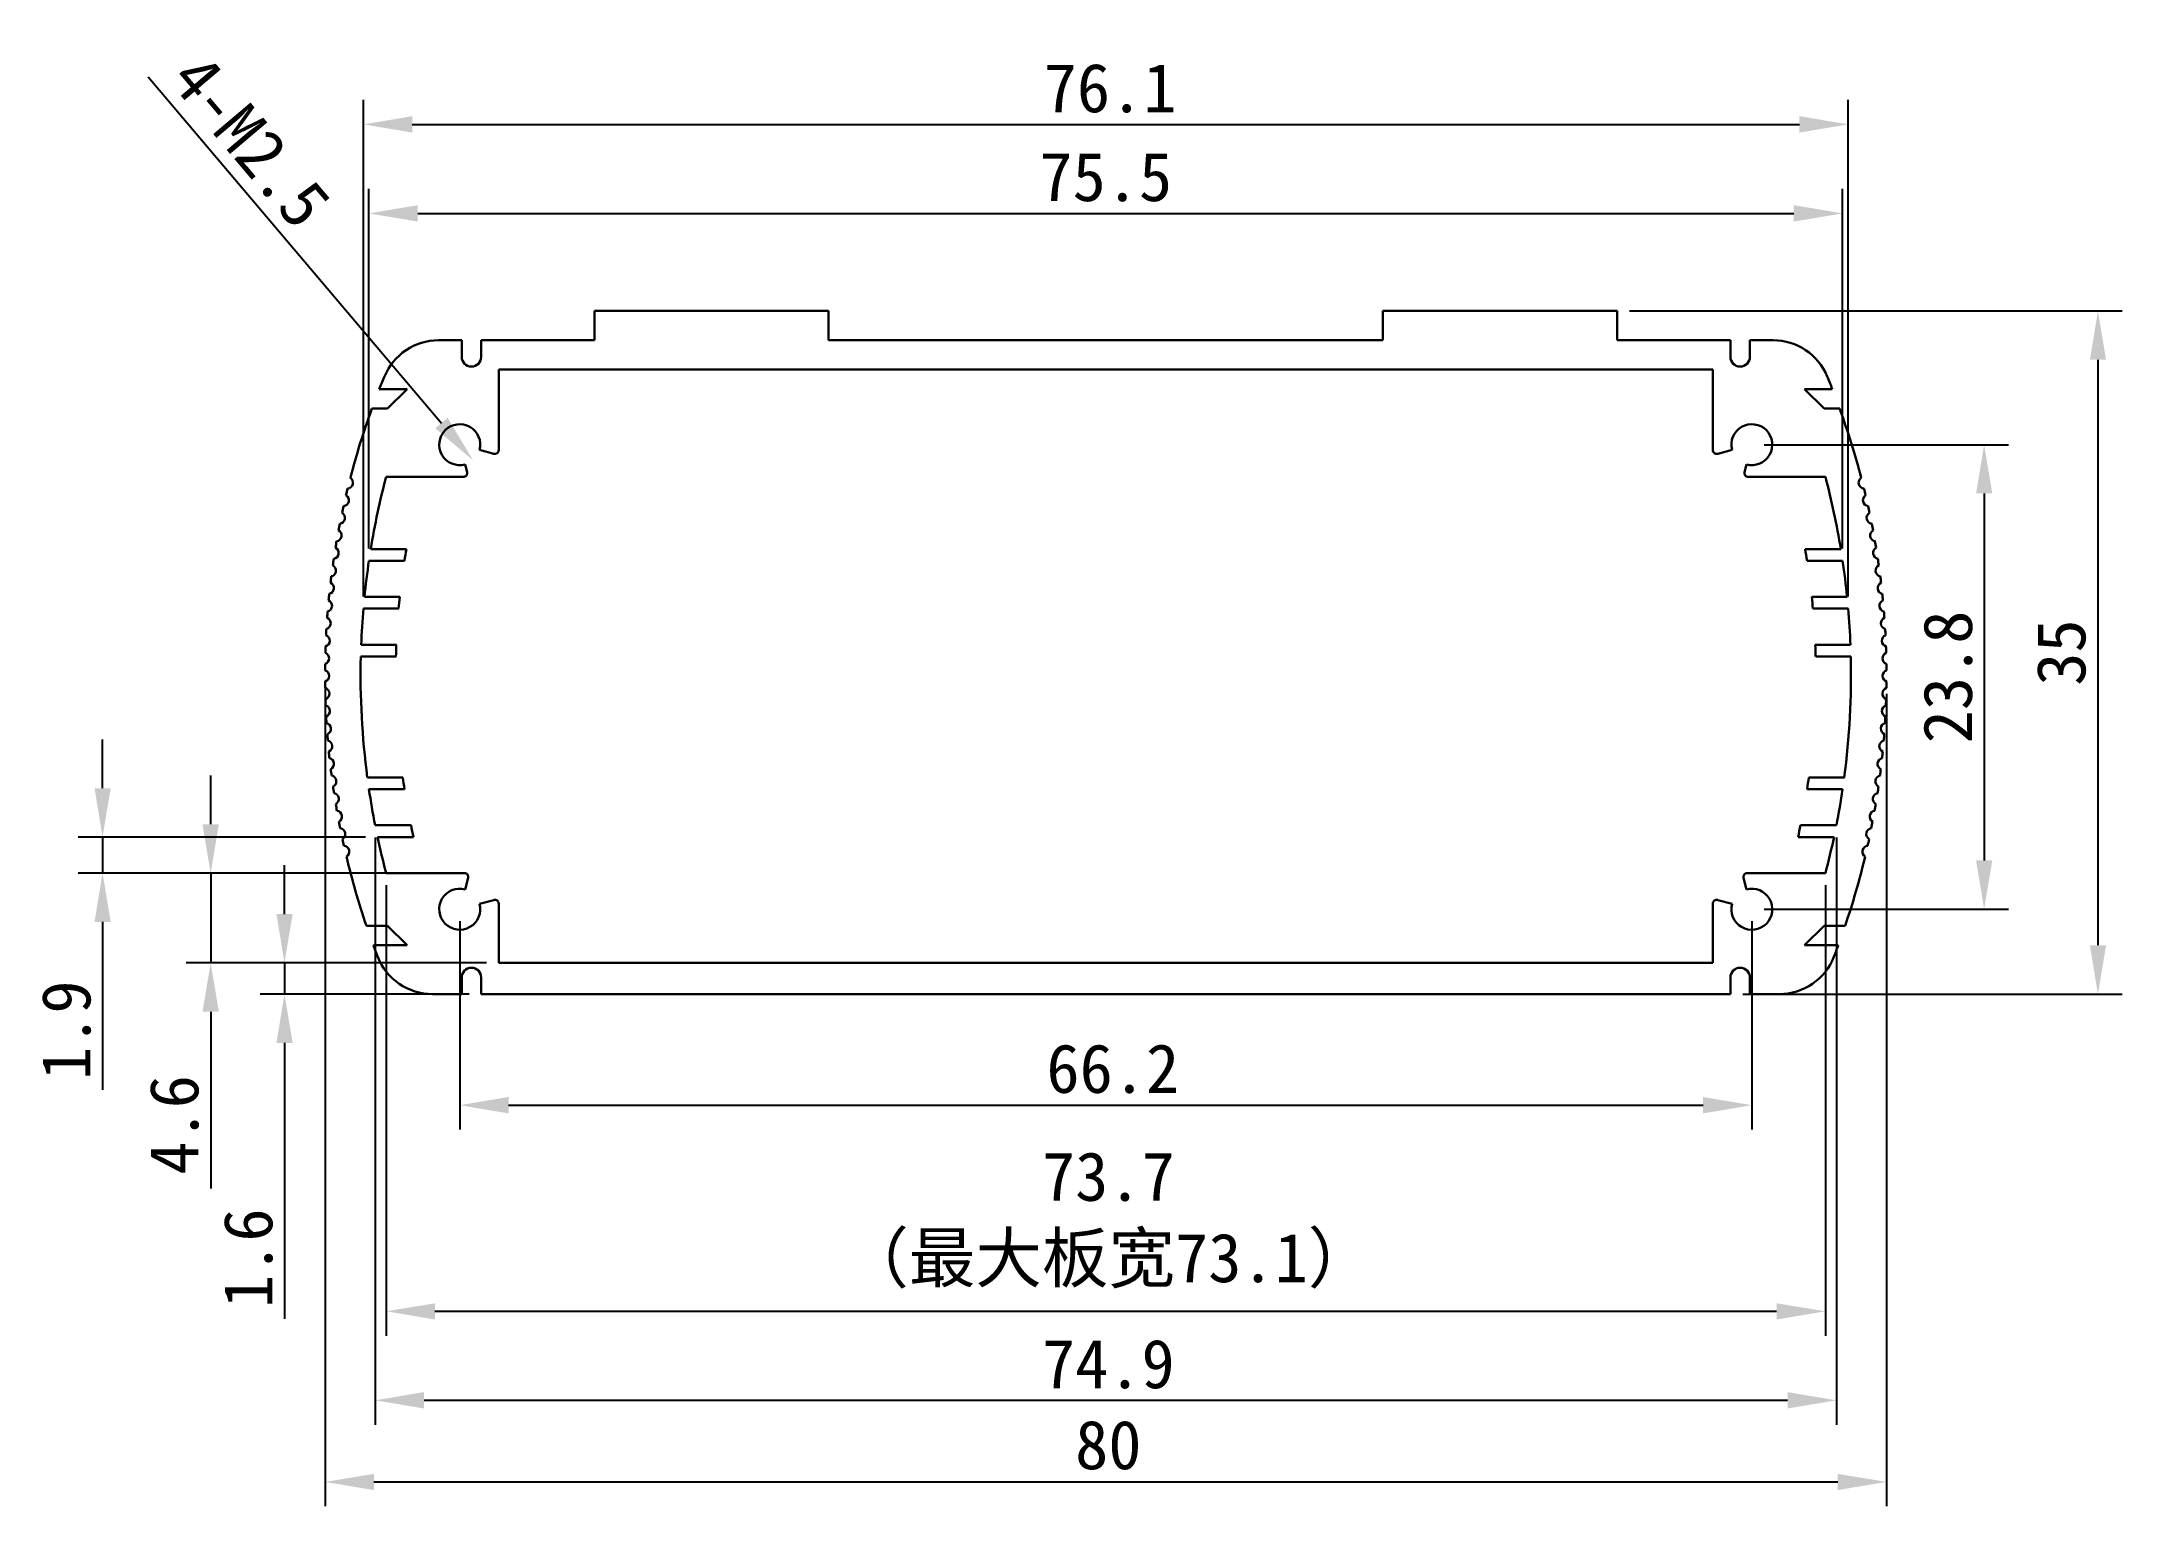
# Model space of a CAD drawing. Header units: millimetres. Extents: x 78 to 184, y 82 to 157.
import ezdxf

# ---------------------------------------------------------------- set-up
doc = ezdxf.new("R2010")
doc.units = ezdxf.units.MM
doc.header["$PDSIZE"] = -1
doc.layers.add('文字层', color=30, linetype='Continuous', lineweight=15)
doc.layers.add('细实线层', color=7, linetype='Continuous')
doc.styles.get("Standard").update_dxf_attribs({"font": 'simhei.ttf'})
doc.dimstyles.new('ISO-25', dxfattribs={"dimtxt": 2.5, "dimasz": 2.5, "dimexe": 1.25, "dimexo": 0.625, "dimtad": 1, "dimdec": 1, "dimdsep": 46, "dimtxsty": 'Standard', "dimcen": 2.5, "dimadec": 0, "dimazin": 0, "dimtfac": 1, "dimtdec": 1, "dimtmove": 0, "dimatfit": 3, "dimfxl": 1, "dimarcsym": 0})

# ---------------------------------------------------------------- blocks, each defined once
blk = doc.blocks.new('_D')
at = {"layer": 'Defpoints', "color": 0}
for p in [(99.31, 112.7), (165.51, 112.7), (165.51, 102.66)]:
    blk.add_point(p, dxfattribs=at)
at = {"layer": '细实线层', "color": 0, "lineweight": -2}
for p, q in [((99.31, 112.08), (99.31, 101.41)), ((165.51, 112.08), (165.51, 101.41)), ((101.81, 102.66), (163.01, 102.66))]:
    blk.add_line(p, q, dxfattribs=at)
at = {"layer": '细实线层', "color": 0}
for points in [[(101.81, 103.08), (101.81, 102.24), (99.31, 102.66)], [(163.01, 103.08), (163.01, 102.24), (165.51, 102.66)]]:
    blk.add_solid(points, dxfattribs=at)
at = {"layer": '细实线层', "color": 0, "insert": (132.77, 105.79), "char_height": 2.5, "attachment_point": 2}
blk.add_mtext('66.2', dxfattribs=at)
blk = doc.blocks.new('_D_1')
at = {"layer": 'Defpoints', "color": 0}
for p in [(165.51, 136.5), (165.51, 112.7), (177.41, 112.7)]:
    blk.add_point(p, dxfattribs=at)
at = {"layer": '细实线层', "color": 0, "lineweight": -2}
for p, q in [((166.14, 136.5), (178.66, 136.5)), ((177.41, 134), (177.41, 115.2)), ((166.14, 112.7), (178.66, 112.7))]:
    blk.add_line(p, q, dxfattribs=at)
at = {"layer": '细实线层', "color": 0}
for points in [[(177, 134), (177.83, 134), (177.41, 136.5)], [(177, 115.2), (177.83, 115.2), (177.41, 112.7)]]:
    blk.add_solid(points, dxfattribs=at)
at = {"layer": '细实线层', "color": 0, "insert": (174.29, 124.6), "char_height": 2.5, "attachment_point": 2, "rotation": 90}
blk.add_mtext('23.8', dxfattribs=at)
blk = doc.blocks.new('_D_2')
at = {"layer": 'Defpoints', "color": 0}
for p in [(98.63, 137.3), (99.99, 135.7)]:
    blk.add_point(p, dxfattribs=at)
at = {"layer": '细实线层', "color": 0, "lineweight": -2}
blk.add_line((83.35, 155.34), (98.38, 137.61), dxfattribs=at)
at = {"layer": '细实线层', "color": 0}
blk.add_solid([(98.69, 137.88), (98.06, 137.34), (99.99, 135.7)], dxfattribs=at)
at = {"layer": '细实线层', "color": 0, "insert": (88.6, 152.05), "char_height": 2.5, "attachment_point": 5, "rotation": 310.2671}
blk.add_mtext('4-M2.5', dxfattribs=at)
blk = doc.blocks.new('_D_3')
at = {"layer": 'Defpoints', "color": 0}
for p in [(95.54, 114.55), (169.28, 114.55), (169.28, 92.1)]:
    blk.add_point(p, dxfattribs=at)
at = {"layer": '文字层', "color": 0, "lineweight": -2}
for p, q in [((95.54, 113.93), (95.54, 90.85)), ((169.28, 113.93), (169.28, 90.85)), ((98.04, 92.1), (166.78, 92.1))]:
    blk.add_line(p, q, dxfattribs=at)
at = {"layer": '文字层', "color": 0}
for points in [[(98.04, 92.51), (98.04, 91.68), (95.54, 92.1)], [(166.78, 92.51), (166.78, 91.68), (169.28, 92.1)]]:
    blk.add_solid(points, dxfattribs=at)
at = {"layer": '文字层', "color": 0, "insert": (132.54, 100.26), "char_height": 2.5, "attachment_point": 2}
blk.add_mtext('73.7\\P（最大板宽73.1）', dxfattribs=at)
blk = doc.blocks.new('_D_4')
at = {"layer": 'Defpoints', "color": 0}
for p in [(94.98, 117), (169.84, 117), (169.84, 87.54)]:
    blk.add_point(p, dxfattribs=at)
at = {"layer": '细实线层', "color": 0, "lineweight": -2}
for p, q in [((94.98, 116.38), (94.98, 86.29)), ((169.84, 116.38), (169.84, 86.29)), ((97.48, 87.54), (167.34, 87.54))]:
    blk.add_line(p, q, dxfattribs=at)
at = {"layer": '细实线层', "color": 0}
for points in [[(97.48, 87.96), (97.48, 87.12), (94.98, 87.54)], [(167.34, 87.96), (167.34, 87.12), (169.84, 87.54)]]:
    blk.add_solid(points, dxfattribs=at)
at = {"layer": '细实线层', "color": 0, "insert": (132.54, 90.66), "char_height": 2.5, "attachment_point": 2}
blk.add_mtext('74.9', dxfattribs=at)
blk = doc.blocks.new('_D_5')
at = {"layer": 'Defpoints', "color": 0}
for p in [(170.16, 148.35), (94.66, 130.55), (170.16, 130.55)]:
    blk.add_point(p, dxfattribs=at)
at = {"layer": '细实线层', "color": 0, "lineweight": -2}
for p, q in [((94.66, 131.18), (94.66, 149.6)), ((170.16, 131.18), (170.16, 149.6)), ((97.16, 148.35), (167.66, 148.35))]:
    blk.add_line(p, q, dxfattribs=at)
at = {"layer": '细实线层', "color": 0}
for points in [[(97.16, 148.77), (97.16, 147.93), (94.66, 148.35)], [(167.66, 148.77), (167.66, 147.93), (170.16, 148.35)]]:
    blk.add_solid(points, dxfattribs=at)
at = {"layer": '细实线层', "color": 0, "insert": (132.41, 151.48), "char_height": 2.5, "attachment_point": 2}
blk.add_mtext('75.5', dxfattribs=at)
blk = doc.blocks.new('_D_6')
at = {"layer": 'Defpoints', "color": 0}
for p in [(170.45, 152.91), (94.38, 128.1), (170.45, 128.1)]:
    blk.add_point(p, dxfattribs=at)
at = {"layer": '细实线层', "color": 0, "lineweight": -2}
for p, q in [((94.38, 128.73), (94.38, 154.16)), ((170.45, 128.73), (170.45, 154.16)), ((96.88, 152.91), (167.95, 152.91))]:
    blk.add_line(p, q, dxfattribs=at)
at = {"layer": '细实线层', "color": 0}
for points in [[(96.88, 153.33), (96.88, 152.49), (94.38, 152.91)], [(167.95, 153.33), (167.95, 152.49), (170.45, 152.91)]]:
    blk.add_solid(points, dxfattribs=at)
at = {"layer": '细实线层', "color": 0, "insert": (132.63, 156.03), "char_height": 2.5, "attachment_point": 2}
blk.add_mtext('76.1', dxfattribs=at)
blk = doc.blocks.new('_D_7')
at = {"layer": 'Defpoints', "color": 0}
for p in [(101.31, 109.95), (90.33, 108.35), (100.41, 108.35)]:
    blk.add_point(p, dxfattribs=at)
at = {"layer": '细实线层', "color": 0, "lineweight": -2}
for p, q in [((90.33, 112.45), (90.33, 114.95)), ((100.69, 109.95), (89.08, 109.95)), ((90.33, 109.95), (90.33, 108.35)), ((99.79, 108.35), (89.08, 108.35)), ((90.33, 105.85), (90.33, 91.71))]:
    blk.add_line(p, q, dxfattribs=at)
at = {"layer": '细实线层', "color": 0}
for points in [[(89.92, 112.45), (90.75, 112.45), (90.33, 109.95)], [(89.92, 105.85), (90.75, 105.85), (90.33, 108.35)]]:
    blk.add_solid(points, dxfattribs=at)
at = {"layer": '细实线层', "color": 0, "insert": (87.21, 94.82), "char_height": 2.5, "attachment_point": 2, "rotation": 90}
blk.add_mtext('1.6', dxfattribs=at)
blk = doc.blocks.new('_D_8')
at = {"layer": 'Defpoints', "color": 0}
for p in [(99.55, 114.55), (86.55, 109.95), (101.31, 109.95)]:
    blk.add_point(p, dxfattribs=at)
at = {"layer": '细实线层', "color": 0, "lineweight": -2}
for p, q in [((86.55, 117.05), (86.55, 119.55)), ((98.92, 114.55), (85.3, 114.55)), ((86.55, 114.55), (86.55, 109.95)), ((100.69, 109.95), (85.3, 109.95)), ((86.55, 107.45), (86.55, 98.39))]:
    blk.add_line(p, q, dxfattribs=at)
at = {"layer": '细实线层', "color": 0}
for points in [[(86.13, 117.05), (86.97, 117.05), (86.55, 114.55)], [(86.13, 107.45), (86.97, 107.45), (86.55, 109.95)]]:
    blk.add_solid(points, dxfattribs=at)
at = {"layer": '细实线层', "color": 0, "insert": (83.42, 101.65), "char_height": 2.5, "attachment_point": 2, "rotation": 90}
blk.add_mtext('4.6', dxfattribs=at)
blk = doc.blocks.new('_D_9')
at = {"layer": 'Defpoints', "color": 0}
for p in [(81.01, 116.4), (95.1, 116.4), (95.54, 114.55)]:
    blk.add_point(p, dxfattribs=at)
at = {"layer": '细实线层', "color": 0, "lineweight": -2}
for p, q in [((81.01, 118.9), (81.01, 121.4)), ((94.48, 116.4), (79.76, 116.4)), ((81.01, 116.4), (81.01, 114.55)), ((94.92, 114.55), (79.76, 114.55)), ((81.01, 112.05), (81.01, 103.44))]:
    blk.add_line(p, q, dxfattribs=at)
at = {"layer": '细实线层', "color": 0}
for points in [[(80.6, 118.9), (81.43, 118.9), (81.01, 116.4)], [(80.6, 112.05), (81.43, 112.05), (81.01, 114.55)]]:
    blk.add_solid(points, dxfattribs=at)
at = {"layer": '细实线层', "color": 0, "insert": (77.89, 106.5), "char_height": 2.5, "attachment_point": 2, "rotation": 90}
blk.add_mtext('1.9', dxfattribs=at)
blk = doc.blocks.new('_D_15')
at = {"layer": 'Defpoints', "color": 0}
for p in [(92.41, 124.7), (172.41, 124.37), (172.41, 83.36)]:
    blk.add_point(p, dxfattribs=at)
at = {"layer": '细实线层', "color": 0, "lineweight": -2}
for p, q in [((92.41, 124.08), (92.41, 82.11)), ((172.41, 123.74), (172.41, 82.11)), ((94.91, 83.36), (169.91, 83.36))]:
    blk.add_line(p, q, dxfattribs=at)
at = {"layer": '细实线层', "color": 0}
for points in [[(94.91, 83.77), (94.91, 82.94), (92.41, 83.36)], [(169.91, 83.77), (169.91, 82.94), (172.41, 83.36)]]:
    blk.add_solid(points, dxfattribs=at)
at = {"layer": '细实线层', "color": 0, "insert": (132.54, 86.51), "char_height": 2.5, "attachment_point": 2}
blk.add_mtext('80', dxfattribs=at)
blk = doc.blocks.new('*D17')
at = {"color": 0, "lineweight": -2}
for p, q in [((159.24, 143.35), (184.49, 143.35)), ((183.24, 140.85), (183.24, 110.85)), ((165.04, 108.35), (184.49, 108.35))]:
    blk.add_line(p, q, dxfattribs=at)
at = {"color": 0}
for points in [[(182.83, 140.85), (183.66, 140.85), (183.24, 143.35)], [(182.83, 110.85), (183.66, 110.85), (183.24, 108.35)]]:
    blk.add_solid(points, dxfattribs=at)
at = {"layer": 'Defpoints', "color": 0}
for p in [(158.61, 143.35), (164.41, 108.35), (183.24, 108.35)]:
    blk.add_point(p, dxfattribs=at)
at = {"color": 0, "insert": (181.37, 125.85), "char_height": 2.5, "attachment_point": 5, "rotation": 90}
blk.add_mtext('35', dxfattribs=at)

msp = doc.modelspace()

# ---------------------------------------------------------------- linework, layer by layer
at = {"color": 7, "linetype": 'Continuous', "lineweight": 30}
for p, q in [((106.21, 143.35), (106.21, 141.85)), ((106.21, 143.35), (118.21, 143.35)), ((118.21, 141.85), (118.21, 143.35)), ((146.61, 143.35), (146.61, 141.85)), ((146.61, 143.35), (158.61, 143.35)), ((158.61, 141.85), (158.61, 143.35)), ((99.41, 141.85), (98.23, 141.85)), ((99.41, 141), (99.41, 141.85)), ((100.41, 141.85), (100.41, 141)), ((106.21, 141.85), (100.41, 141.85)), ((146.61, 141.85), (118.21, 141.85)), ((164.41, 141.85), (158.61, 141.85)), ((164.41, 141), (164.41, 141.85)), ((165.41, 141.85), (165.41, 141)), ((166.6, 141.85), (165.41, 141.85)), ((101.31, 140.35), (163.51, 140.35)), ((101.31, 136.23), (101.31, 140.35)), ((163.51, 140.35), (163.51, 136.23)), ((95.19, 139.35), (96.61, 139.35)), ((96.61, 139.35), (95.61, 138.35)), ((168.21, 139.35), (169.63, 139.35)), ((169.21, 138.35), (168.21, 139.35)), ((95.61, 138.35), (94.81, 138.35)), ((170.01, 138.35), (169.21, 138.35)), ((99.69, 135.1), (99.59, 135.49)), ((100.33, 136.23), (101.06, 136.03)), ((163.77, 136.03), (164.5, 136.23)), ((165.24, 135.49), (165.14, 135.1)), ((95.54, 134.85), (99.49, 134.85)), ((165.33, 134.85), (169.28, 134.85)), ((94.76, 131.15), (96.58, 131.15)), ((168.24, 131.15), (170.07, 131.15)), ((96.48, 130.55), (94.66, 130.55)), ((170.16, 130.55), (168.34, 130.55)), ((96.19, 128.1), (94.38, 128.1)), ((94.43, 128.7), (96.24, 128.7)), ((168.58, 128.7), (170.39, 128.7)), ((170.45, 128.1), (168.64, 128.1)), ((94.26, 126.25), (96.07, 126.25)), ((168.76, 126.25), (170.56, 126.25)), ((96.05, 125.65), (94.25, 125.65)), ((170.58, 125.65), (168.78, 125.65)), ((94.58, 119.45), (96.4, 119.45)), ((168.43, 119.45), (170.25, 119.45)), ((96.48, 118.85), (94.66, 118.85)), ((170.16, 118.85), (168.34, 118.85)), ((94.98, 117), (96.82, 117)), ((96.95, 116.4), (95.1, 116.4)), ((169.72, 116.4), (167.88, 116.4)), ((168.01, 117), (169.84, 117)), ((99.55, 114.55), (95.54, 114.55)), ((99.59, 113.71), (99.74, 114.3)), ((165.09, 114.3), (165.24, 113.71)), ((169.28, 114.55), (165.28, 114.55)), ((101.06, 113.17), (100.33, 112.97)), ((164.5, 112.97), (163.77, 113.17)), ((101.31, 109.95), (101.31, 112.98)), ((163.51, 112.98), (163.51, 109.95)), ((94.53, 111.85), (95.61, 111.85)), ((95.61, 111.85), (96.61, 110.85)), ((168.21, 110.85), (169.21, 111.85)), ((169.21, 111.85), (170.29, 111.85)), ((96.61, 110.85), (94.89, 110.85)), ((163.51, 109.95), (101.31, 109.95)), ((169.94, 110.85), (168.21, 110.85)), ((99.41, 108.35), (99.41, 109.2)), ((100.41, 109.2), (100.41, 108.35)), ((164.41, 108.35), (164.41, 109.2)), ((165.41, 109.2), (165.41, 108.35)), ((99.41, 108.35), (97.91, 108.35)), ((164.41, 108.35), (100.41, 108.35)), ((166.92, 108.35), (165.41, 108.35))]:
    msp.add_line(p, q, dxfattribs=at)
for centre, radius, start, end in [((98.23, 138.85), 3, 90, 157.5156), ((166.6, 138.85), 3, 22.4844, 90), ((99.91, 141), 0.5, 180, 0), ((164.91, 141), 0.5, 180, 0), ((132.41, 124.7), 40, 157.5156, 158.5155), ((132.41, 124.7), 40, 21.4845, 22.4844), ((132.41, 124.7), 40, 160.047, 165.3741), ((99.31, 136.5), 1.05, 345, 285), ((165.51, 136.5), 1.05, 255, 195), ((132.41, 124.7), 40, 14.6259, 19.953), ((101.11, 136.23), 0.2, 255, 0), ((163.71, 136.23), 0.2, 180, 285), ((93.54, 134.55), 0.3, 274.9994, 56.5603), ((134.23, 124.7), 40, 165.3005, 170.7205), ((99.49, 135.05), 0.2, 270, 15), ((165.33, 135.05), 0.2, 165, 270), ((130.59, 124.7), 40, 9.2795, 14.6995), ((171.28, 134.55), 0.3, 123.4397, 265.0006), ((132.41, 124.7), 40, 167.5085, 168.0129), ((93.33, 133.65), 0.3, 276.3223, 57.8832), ((132.41, 124.7), 40, 166.1856, 166.697), ((171.5, 133.65), 0.3, 122.1168, 263.6777), ((132.41, 124.7), 40, 13.303, 13.8144), ((132.41, 124.7), 40, 11.9871, 12.4915), ((132.41, 124.7), 40, 168.8245, 169.3227), ((93.13, 132.75), 0.3, 277.6382, 59.1992), ((171.69, 132.75), 0.3, 120.8008, 262.3618), ((132.41, 124.7), 40, 10.6773, 11.1755), ((92.81, 130.95), 0.3, 280.2524, 61.8133), ((132.41, 124.7), 40, 170.1343, 170.6271), ((92.96, 131.85), 0.3, 278.948, 60.509), ((134.23, 124.7), 38.2, 170.2791, 171.191), ((130.59, 124.7), 38.2, 8.809, 9.7209), ((171.87, 131.85), 0.3, 119.491, 261.052), ((172.02, 130.95), 0.3, 118.1867, 259.7476), ((132.41, 124.7), 40, 9.3729, 9.8657), ((92.67, 130.05), 0.3, 281.5521, 63.1131), ((132.41, 124.7), 40, 171.4386, 171.9268), ((134.23, 124.7), 40, 171.5903, 174.2608), ((130.59, 124.7), 40, 5.7392, 8.4097), ((172.15, 130.05), 0.3, 116.8869, 258.4479), ((132.41, 124.7), 40, 8.0732, 8.5614), ((92.56, 129.15), 0.3, 282.8478, 64.4088), ((132.41, 124.7), 40, 172.7383, 173.2226), ((172.26, 129.15), 0.3, 115.5912, 257.1522), ((132.41, 124.7), 40, 6.7774, 7.2617), ((132.41, 124.7), 40, 175.3266, 175.8049), ((92.47, 128.25), 0.3, 284.1403, 65.7013), ((132.41, 124.7), 40, 174.0341, 174.515), ((134.23, 124.7), 40, 175.124, 177.7792), ((134.23, 124.7), 38.2, 173.9894, 174.8936), ((130.59, 124.7), 38.2, 5.1064, 6.0106), ((130.59, 124.7), 40, 2.2208, 4.876), ((172.35, 128.25), 0.3, 114.2987, 255.8597), ((132.41, 124.7), 40, 5.485, 5.9659), ((132.41, 124.7), 40, 4.1951, 4.6734), ((132.41, 124.7), 40, 176.6165, 177.0929), ((92.4, 127.35), 0.3, 285.4302, 66.9912), ((172.42, 127.35), 0.3, 113.0088, 254.5698), ((132.41, 124.7), 40, 2.9071, 3.3835), ((92.32, 125.55), 0.3, 288.0049, 69.5659), ((132.41, 124.7), 40, 177.9045, 178.3796), ((92.35, 126.45), 0.3, 286.7182, 68.2792), ((134.23, 124.7), 38.2, 177.6745, 178.575), ((130.59, 124.7), 38.2, 1.425, 2.3255), ((172.47, 126.45), 0.3, 111.7208, 253.2818), ((172.5, 125.55), 0.3, 110.4341, 251.9951), ((132.41, 124.7), 40, 1.6204, 2.0955), ((132.41, 124.7), 40, 179.1912, 179.6657), ((92.32, 124.65), 0.3, 289.291, 70.8519), ((134.23, 124.7), 40, 178.6391, 187.5418), ((130.59, 124.7), 40, 352.4582, 1.3609), ((172.51, 124.65), 0.3, 109.1481, 250.709), ((132.41, 124.7), 40, 0.3343, 0.8088), ((132.41, 124.7), 40, 180.4772, 180.9518), ((92.33, 123.75), 0.3, 290.5771, 72.1381), ((172.5, 123.75), 0.3, 107.8619, 249.4229), ((132.41, 124.7), 40, 359.0482, 359.5228), ((132.41, 124.7), 40, 181.7634, 182.2386), ((92.36, 122.85), 0.3, 291.8639, 73.4249), ((172.47, 122.85), 0.3, 106.5751, 248.1361), ((132.41, 124.7), 40, 357.7614, 358.2366), ((132.41, 124.7), 40, 183.0502, 183.5268), ((92.41, 121.95), 0.3, 293.1521, 74.713), ((132.41, 124.7), 40, 184.3383, 184.817), ((172.42, 121.95), 0.3, 105.287, 246.8479), ((132.41, 124.7), 40, 355.183, 355.6617), ((132.41, 124.7), 40, 356.4732, 356.9498), ((92.48, 121.05), 0.3, 294.4422, 76.0032), ((132.41, 124.7), 40, 185.6285, 186.1098), ((172.34, 121.05), 0.3, 103.9968, 245.5578), ((132.41, 124.7), 40, 353.8902, 354.3715), ((92.57, 120.15), 0.3, 295.7351, 77.296), ((132.41, 124.7), 40, 186.9213, 187.4059), ((92.69, 119.25), 0.3, 297.0312, 78.5922), ((134.23, 124.7), 38.2, 187.8994, 188.809), ((130.59, 124.7), 38.2, 351.191, 352.1006), ((172.14, 119.25), 0.3, 101.4078, 242.9688), ((172.25, 120.15), 0.3, 102.704, 244.2649), ((132.41, 124.7), 40, 352.5941, 353.0787), ((132.41, 124.7), 40, 188.2175, 188.7061), ((92.82, 118.35), 0.3, 298.3314, 79.8924), ((134.23, 124.7), 40, 188.4097, 191.0987), ((130.59, 124.7), 40, 348.9013, 351.5903), ((172.01, 118.35), 0.3, 100.1076, 241.6686), ((132.41, 124.7), 40, 351.2939, 351.7825), ((132.41, 124.7), 40, 189.5177, 190.0111), ((92.98, 117.45), 0.3, 299.6364, 81.1973), ((171.85, 117.45), 0.3, 98.8027, 240.3636), ((132.41, 124.7), 40, 349.9889, 350.4823), ((132.41, 124.7), 40, 190.8226, 191.3215), ((93.15, 116.55), 0.3, 300.9468, 82.5077), ((132.41, 124.7), 40, 192.133, 192.6382), ((134.23, 124.7), 40, 191.9759, 194.6995), ((134.23, 124.7), 38.2, 191.6288, 192.5492), ((130.59, 124.7), 38.2, 347.4508, 348.3712), ((130.59, 124.7), 40, 345.3005, 348.0241), ((171.67, 116.55), 0.3, 97.4923, 239.0532), ((132.41, 124.7), 40, 347.3618, 347.867), ((132.41, 124.7), 40, 348.6785, 349.1774), ((93.35, 115.65), 0.3, 302.2635, 83.8244), ((132.41, 124.7), 40, 193.4497, 198.7385), ((132.41, 124.7), 40, 341.2615, 346.5503), ((171.48, 115.65), 0.3, 96.1756, 237.7365), ((99.55, 114.35), 0.2, 345, 90), ((165.28, 114.35), 0.2, 90, 195), ((99.31, 112.7), 1.05, 75, 15), ((101.11, 112.98), 0.2, 0, 105), ((163.71, 112.98), 0.2, 75, 180), ((165.51, 112.7), 1.05, 165, 105), ((132.41, 124.7), 40, 200.2581, 201.15), ((97.91, 111.35), 3, 201.15, 270), ((166.92, 111.35), 3, 270, 338.85), ((132.41, 124.7), 40, 338.85, 339.7419), ((99.91, 109.2), 0.5, 0, 180), ((164.91, 109.2), 0.5, 0, 180)]:
    msp.add_arc(centre, radius, start, end, dxfattribs=at)

# ---------------------------------------------------------------- dimensions: what is measured, and where the dimension line sits
dim = msp.add_linear_dim(base=(183.24, 108.35), p1=(158.61, 143.35), p2=(164.41, 108.35), angle=90, dimstyle='ISO-25')
dim.commit()
dim.dimension.update_dxf_attribs({"geometry": '*D17', "text_midpoint": (181.37, 125.85)})
at = {"layer": '文字层'}
dim = msp.add_linear_dim(base=(169.28, 92.1), p1=(95.54, 114.55), p2=(169.28, 114.55), text='<>\\P（最大板宽73.1）', dimstyle='ISO-25', dxfattribs=at)
dim.commit()
dim.dimension.update_dxf_attribs({"geometry": '_D_3', "text_midpoint": (132.54, 92.1), "dimtype": 160})
at = {"layer": '细实线层'}
dim = msp.add_diameter_dim_2p(p1=(98.63, 137.3), p2=(99.99, 135.7), text='4-M2.5', dimstyle='ISO-25', dxfattribs=at)
dim.commit()
dim.dimension.update_dxf_attribs({"geometry": '_D_2', "text_midpoint": (87.17, 150.84), "dimtype": 163})
for base, p1, p2, picture, middle in [((170.45, 152.91), (94.38, 128.1), (170.45, 128.1), '_D_6', (132.63, 152.91)), ((170.16, 148.35), (94.66, 130.55), (170.16, 130.55), '_D_5', (132.41, 148.35)), ((172.41, 83.36), (92.41, 124.7), (172.41, 124.37), '_D_15', (132.54, 83.36)), ((169.84, 87.54), (94.98, 117), (169.84, 117), '_D_4', (132.54, 87.54)), ((165.51, 102.66), (99.31, 112.7), (165.51, 112.7), '_D', (132.77, 102.66))]:
    dim = msp.add_linear_dim(base=base, p1=p1, p2=p2, dimstyle='ISO-25', dxfattribs=at)
    dim.commit()
    dim.dimension.update_dxf_attribs({"geometry": picture, "text_midpoint": middle, "dimtype": 160})
for base, p1, p2, picture, middle in [((177.41, 112.7), (165.51, 136.5), (165.51, 112.7), '_D_1', (177.41, 124.6)), ((81.01371483, 116.40061686), (95.5429335, 114.55061686), (95.10432627, 116.40061686), '_D_9', (81.01371483, 106.49584158)), ((86.55, 109.95), (99.55, 114.55), (101.31, 109.95), '_D_8', (86.55, 101.65)), ((90.33, 108.35), (101.31, 109.95), (100.41, 108.35), '_D_7', (90.33, 94.82))]:
    dim = msp.add_linear_dim(base=base, p1=p1, p2=p2, angle=90, dimstyle='ISO-25', dxfattribs=at)
    dim.commit()
    dim.dimension.update_dxf_attribs({"geometry": picture, "text_midpoint": middle, "dimtype": 160})

doc.saveas('drawing.dxf')
